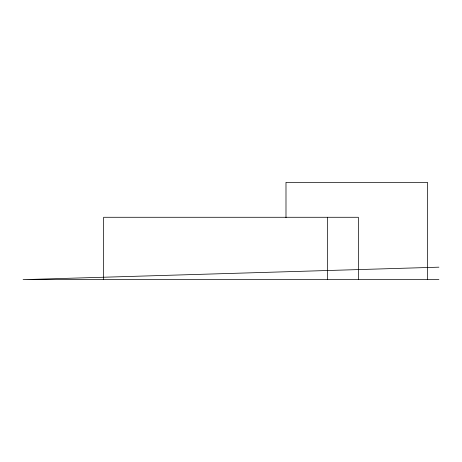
<?xml version="1.0" encoding="UTF-8"?>
<svg xmlns="http://www.w3.org/2000/svg" width="462" height="462" viewBox="0 0 462 462"><rect width="100%" height="100%" fill="white"/><g stroke="black" fill="none" stroke-linecap="round" stroke-linejoin="round"><path stroke-width="0.69" d="M438.9 267.175L23.1 279.649L438.9 279.649M427.494 279.649L427.494 182.351L285.99 182.351L285.99 217.666M358.356 279.649L358.356 217.279L103.65 217.279L103.65 279.649M327.477 217.279L327.477 279.649"/></g></svg>
